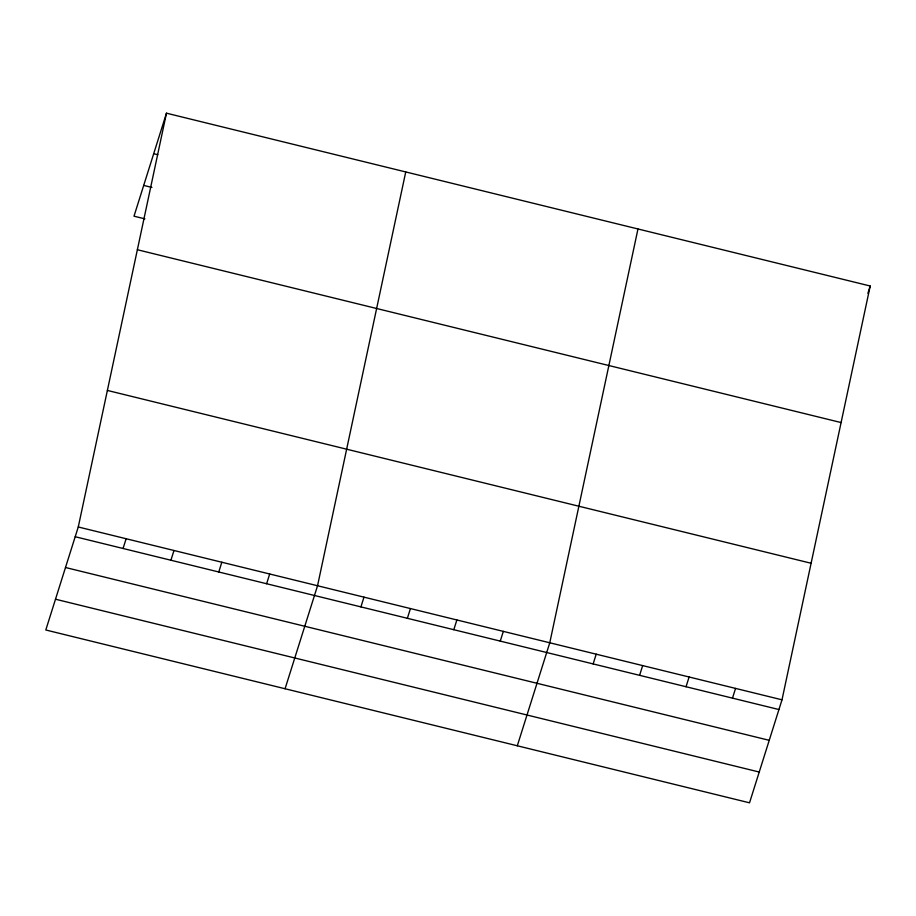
<?xml version="1.0" encoding="UTF-8"?>
<svg xmlns="http://www.w3.org/2000/svg" width="916" height="916" viewBox="0 0 916 916"><rect width="100%" height="100%" fill="white"/><g stroke="black" fill="none" stroke-linecap="round" stroke-linejoin="round"><path stroke-width="1.37" d="M78.272 526.986L166.472 113.183L870.2 286.01L782.001 699.813L749.528 802.817L45.8 629.99L78.272 526.986L782.001 699.813M405.742 171.945L317.543 585.748L285.071 688.752M637.971 228.977L549.772 642.78L517.3 745.784M166.472 113.183L133.999 216.187L144.934 218.867M123.065 548.478L126.133 538.745M170.914 560.226L173.983 550.493M218.764 571.985L221.832 562.241M266.625 583.732L269.693 574M360.915 606.896L363.984 597.152M407.368 618.3L410.437 608.567M453.809 629.704L456.878 619.972M500.262 641.108L503.331 631.376M593.144 663.928L596.213 654.184M639.597 675.332L642.666 665.6M686.038 686.737L689.107 677.004M732.491 698.141L735.559 688.408M867.899 293.315L870.2 286.01M153.705 153.693L157.804 154.701M143.697 185.41L151.907 187.425M137.366 249.736L841.094 422.562M107.378 390.434L811.107 563.26M75.204 536.73L778.932 709.545M65.505 567.508L769.234 740.323M55.51 599.213L759.227 772.039"/></g></svg>
